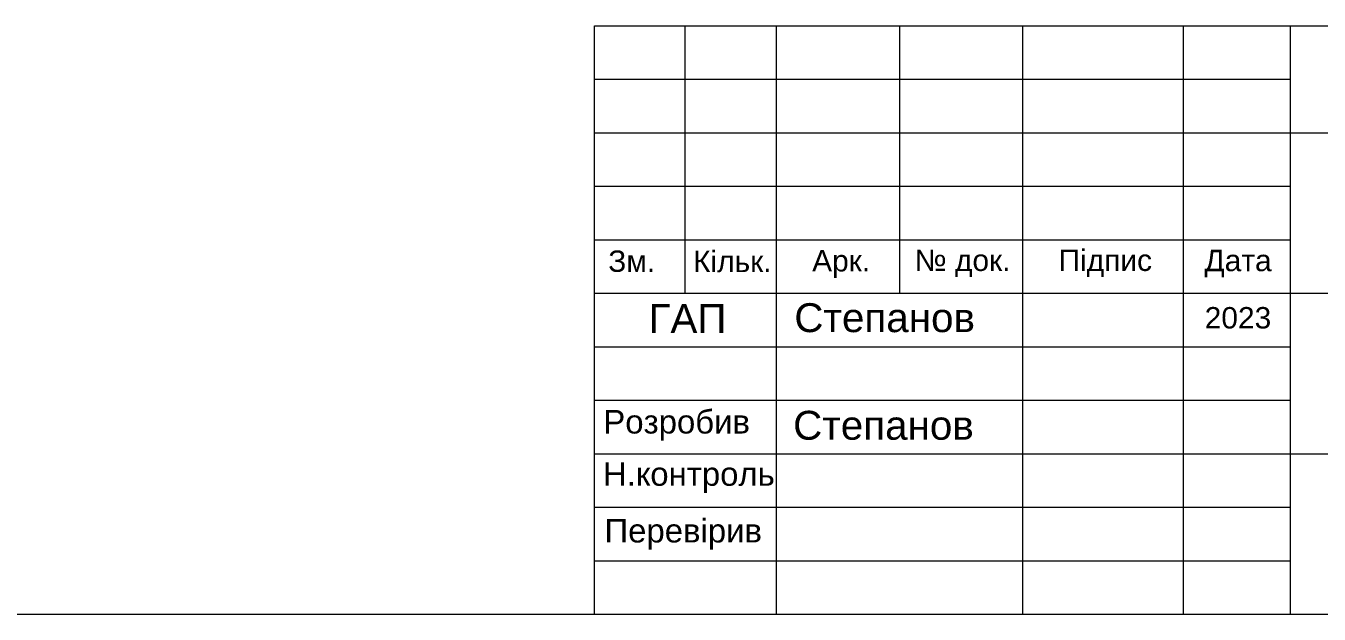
# Model space of a CAD drawing. Header units: millimetres. Extents: x -490789 to -449459, y 209001 to 327650.
# Drawn here: x -473270 to -461192, y 209001 to 214501 of the extents above; entities that cross this region are included whole.
import ezdxf

# ---------------------------------------------------------------- set-up
doc = ezdxf.new("R2010")
doc.units = ezdxf.units.MM
doc.header["$MEASUREMENT"] = 0
doc.layers.add('11EXPLICACIA_Ном_пера__7_Ном_пера__7_Ном_пера__7_Ном_пера__7_Ном_пера__7_Ном_пера__7_Ном_пера__7_Ном_пера__7_Ном_пера__7_Ном_пера__7_Ном._пера__7_Ном_пера__7_Ном._пера__7_Ном_пера__7_Ном._пера__7_Ном_пера__7_Ном_пера__7_Ном_пера__7_Ном_пера__7_Ном._пера_8_Ном._пера__7', color=7, linetype='Continuous', lineweight=18)
doc.layers.add('1_Ном_пера__7_Ном_пера__7_Ном_пера__7_Ном_пера__7_Ном_пера__7_Ном_пера__7_Ном_пера__7_Ном_пера__7_Ном_пера__7_Ном_пера__7_Ном._пера__7_Ном_пера__7_Ном._пера__7_Ном_пера__7_Ном._пера__7_Ном_пера__7_Ном_пера__7_Ном_пера__7_Ном_пера__7_Ном._пера__7_Ном._пе_2_Ном._пера__7', color=7, linetype='Continuous', lineweight=18)
doc.styles.add('СГЕНЕРИР_СТИЛЬ_1', font='')
doc.styles.get('СГЕНЕРИР_СТИЛЬ_1').set_extended_font_data('Arial')

msp = doc.modelspace()

# ---------------------------------------------------------------- linework, layer by layer
at = {"layer": '11EXPLICACIA_Ном_пера__7_Ном_пера__7_Ном_пера__7_Ном_пера__7_Ном_пера__7_Ном_пера__7_Ном_пера__7_Ном_пера__7_Ном_пера__7_Ном_пера__7_Ном._пера__7_Ном_пера__7_Ном._пера__7_Ном_пера__7_Ном._пера__7_Ном_пера__7_Ном_пера__7_Ном_пера__7_Ном_пера__7_Ном._пера_8_Ном._пера__7', "linetype": 'Continuous'}
for p, q in [((-467959.4, 209001.4), (-467959.4, 214501.4)), ((-467959.4, 214501.4), (-449459.4, 214501.4)), ((-467112.2, 212001.4), (-467112.2, 214501.4)), ((-466259.4, 212001.4), (-466259.4, 214501.4)), ((-465106.3, 212001.4), (-465106.3, 214501.4)), ((-463959.4, 212001.4), (-463959.4, 214501.4)), ((-462459.4, 212001.4), (-462459.4, 214501.4)), ((-461459.4, 212001.4), (-461459.4, 214501.4)), ((-467954.9, 214001.4), (-461454.9, 214001.4)), ((-467957.1, 213501.4), (-449459.4, 213501.4)), ((-467957.1, 213001.4), (-461457.1, 213001.4)), ((-467957.1, 212501.4), (-461457.1, 212501.4)), ((-467959.4, 212001.4), (-449459.4, 212001.4)), ((-466259.4, 209001.4), (-466259.4, 212001.4)), ((-463959.4, 209001.4), (-463959.4, 212001.4)), ((-462459.4, 209001.4), (-462459.4, 212001.4)), ((-461459.4, 209001.4), (-461459.4, 212001.4)), ((-467959.4, 211501.4), (-461459.4, 211501.4)), ((-467959.4, 211001.4), (-461459.4, 211001.4)), ((-467959.4, 210501.4), (-449459.4, 210501.4)), ((-467959.4, 210001.4), (-461459.4, 210001.4)), ((-467959.4, 209501.4), (-461459.4, 209501.4)), ((-489799.4, 209001.4), (-449459.4, 209001.4))]:
    msp.add_line(p, q, dxfattribs=at)

# ---------------------------------------------------------------- texts
at = {"layer": '1_Ном_пера__7_Ном_пера__7_Ном_пера__7_Ном_пера__7_Ном_пера__7_Ном_пера__7_Ном_пера__7_Ном_пера__7_Ном_пера__7_Ном_пера__7_Ном._пера__7_Ном_пера__7_Ном._пера__7_Ном_пера__7_Ном._пера__7_Ном_пера__7_Ном_пера__7_Ном_пера__7_Ном_пера__7_Ном._пера__7_Ном._пе_2_Ном._пера__7', "linetype": 'Continuous', "attachment_point": 4, "style": 'СГЕНЕРИР_СТИЛЬ_1'}
for s, insert, char_height in [('\\A1;{\\fArial|b0|i0|c204|p38;Зм.}', (-467831.1, 212299.9), 200), ('\\A1;{\\fArial|b0|i0|c204|p38;Кільк.}', (-467038.9, 212297.6), 200), ('\\A1;{\\fArial|b0|i0|c204|p38;Арк.}', (-465926.7, 212275.1), 200), ('\\A1;{\\fArial|b0|i0|c204|p38;№ док.}', (-464970.1, 212280.8), 200), ('\\A1;{\\fArial|b0|i0|c204|p38;Підпис}', (-463625.5, 212280.8), 200), ('\\A1;{\\fArial|b0|i0|c204|p38;Дата}', (-462263.1, 212278.6), 200), ('\\A1;{\\fArial|b0|i0|c204|p38;ГАП}', (-467454.1, 211765.2), 270), ('\\A1;{\\fArial|b0|i0|c204|p38;Степанов}', (-466093.3, 211771.2), 270), ('\\A1;{\\fArial|b0|i0|c204|p38;2023}', (-462260.7, 211770.7), 200), ('\\A1;{\\fArial|b0|i0|c204|p38;Розробив}', (-467876.8, 210766.9), 220), ('\\A1;{\\fArial|b0|i0|c204|p38;Степанов}', (-466104.4, 210765.2), 270), ('\\A1;{\\fArial|b0|i0|c204|p38;Н.контроль}', (-467879.9, 210278.6), 220), ('\\A1;{\\fArial|b0|i0|c204|p38;Перевірив}', (-467866.2, 209748.4), 220)]:
    msp.add_mtext(s, dxfattribs=dict(at, insert=insert, char_height=char_height))

doc.saveas('drawing.dxf')
